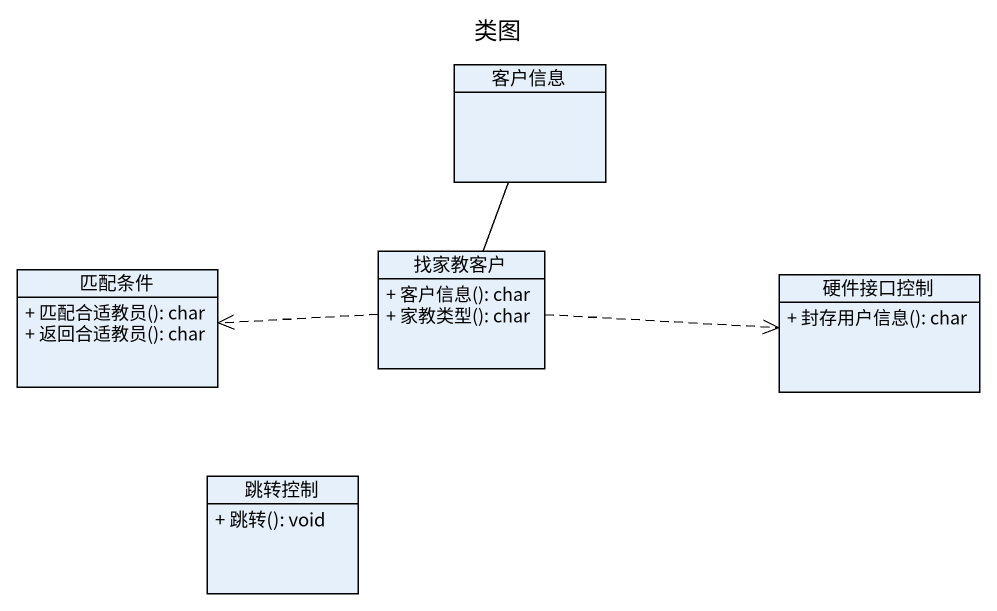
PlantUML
@startuml
title 类图
hide circle
hide empty members
skinparam classAttributeIconSize 0
class 客户信息
class 匹配条件 {
  + 匹配合适教员(): char
  + 返回合适教员(): char
}
class 找家教客户 {
  + 客户信息(): char
  + 家教类型(): char
}
class 硬件接口控制 {
  + 封存用户信息(): char
}
class 跳转控制 {
  + 跳转(): void
}
客户信息 -- 找家教客户
找家教客户 .left.> 匹配条件
找家教客户 .right.> 硬件接口控制
@enduml
